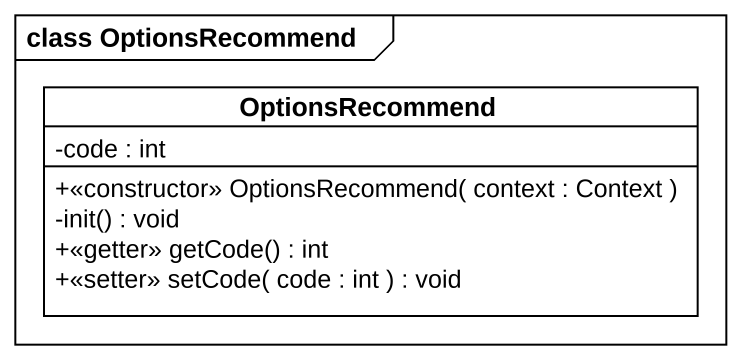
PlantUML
@startuml
mainframe class OptionsRecommend
hide circle
hide empty members
skinparam classAttributeIconSize 0
class OptionsRecommend {
  -code : int
  +<<constructor>> OptionsRecommend( context : Context )
  -init() : void
  +<<getter>> getCode() : int
  +<<setter>> setCode( code : int ) : void
}
@enduml
